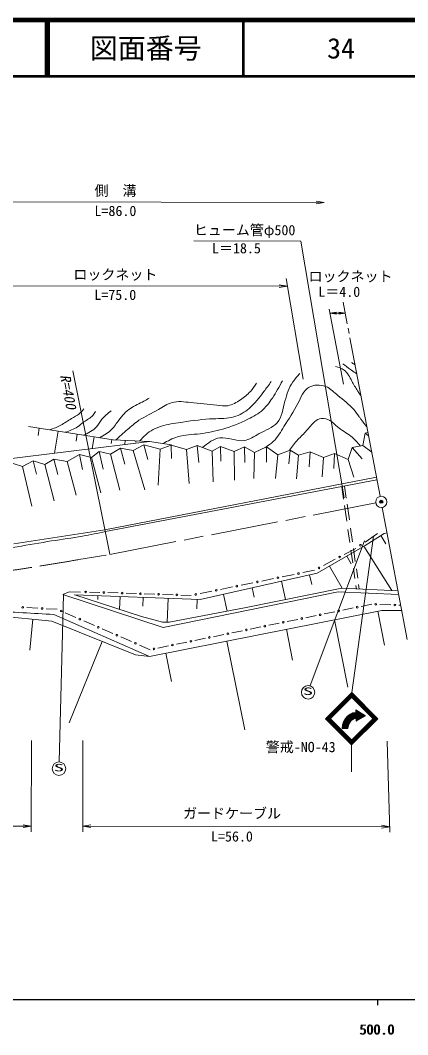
# Model space of a CAD drawing. Units: millimetres, scale not verified. Extents: x 40000 to 680000, y 20000 to 380000.
# Drawn here: x 504209 to 573400, y 198715 to 380000 of the extents above; entities that cross this region are included whole.
import ezdxf
from ezdxf.enums import TextEntityAlignment as Align

# ---------------------------------------------------------------- set-up
doc = ezdxf.new("R2010")
doc.units = ezdxf.units.MM
doc.header["$LTSCALE"] = 1000
doc.header["$PDMODE"] = 32
doc.header["$PDSIZE"] = 500
doc.linetypes.add('CHAIN', pattern=[18.5, 12, -1.5, 3.5, -1.5])
for name, color, linetype, lineweight in [('M-BGD', 7, 'Continuous', 13), ('M-BMK', 2, 'CHAIN', 13), ('M-BMK-SRVR', 3, 'Continuous', 13), ('M-STR-HTXT', 7, 'Continuous', 13), ('M-STR-STR3', 7, 'Continuous', 13), ('M-STR-STRC', 7, 'Continuous', 13), ('M-TTL', 7, 'Continuous', 13), ('M-TTL-BAND', 7, 'Continuous', 25), ('M-TTL-LINE', 7, 'Continuous', 50)]:
    doc.layers.add(name, color=color, linetype=linetype, lineweight=lineweight)
doc.layers.add('M-OTRS', color=6, linetype='Continuous')
doc.layers.add('M-TTL-TXT', color=7, linetype='Continuous')
doc.styles.add('ＭＳ ゴシック', font='')
doc.styles.get('ＭＳ ゴシック').set_extended_font_data('MS Gothic')

# ---------------------------------------------------------------- blocks, each defined once
blk = doc.blocks.new('open_arrow')
at = {"color": 0, "linetype": 'Continuous', "lineweight": -2}
blk.add_lwpolyline([(7.5, 1.25), (0, 0), (7.5, -1.25)], dxfattribs=at)

msp = doc.modelspace()

# ---------------------------------------------------------------- linework, layer by layer
at = {"layer": 'M-BGD'}
for p, q in [((505663, 307418), (520812, 305003)), ((507389, 305807), (507597, 307109)), ((510324, 302647), (510950, 306575)), ((497854, 301131), (527302, 304711)), ((514186, 304806), (514381, 306028)), ((517066, 303467), (517398, 305547)), ((520428, 304363), (520537, 305047)), ((520812, 305003), (527302, 304711)), ((522903, 304176), (522936, 304908)), ((524848, 304603), (524857, 304821)), ((527302, 304711), (531213, 304132)), ((565394, 303996), (565828, 306223)), ((565828, 306223), (566308, 306312)), ((565828, 306223), (566417, 305739)), ((518290, 302966), (516931, 301889)), ((520317, 302454), (518290, 302966)), ((518290, 302966), (519005, 299780)), ((522107, 303531), (520317, 302454)), ((524342, 303103), (522107, 303531)), ((522107, 303531), (522899, 300666)), ((526302, 304156), (524342, 303103)), ((524342, 303103), (526461, 296073)), ((529161, 303357), (526302, 304156)), ((526302, 304156), (526988, 301481)), ((529161, 303357), (528855, 296908)), ((531182, 304070), (529161, 303357)), ((531182, 304070), (533916, 303288)), ((531182, 304070), (531201, 301670)), ((533916, 303288), (535816, 303994)), ((533916, 303288), (534390, 297220)), ((535816, 303994), (538448, 303002)), ((535816, 303994), (536074, 300984)), ((538448, 303002), (539943, 303810)), ((538448, 303002), (538639, 297498)), ((539943, 303810), (542424, 302920)), ((539943, 303810), (540020, 301227)), ((542424, 302920), (544248, 303752)), ((542424, 302920), (542442, 297831)), ((544248, 303752), (546045, 302787)), ((544248, 303752), (544286, 300952)), ((546045, 302787), (545941, 298111)), ((546045, 302787), (548174, 303746)), ((548174, 303746), (550222, 302349)), ((548174, 303746), (548178, 301017)), ((550222, 302349), (552402, 303207)), ((552402, 303207), (552158, 300725)), ((552402, 303207), (553920, 302267)), ((553920, 302267), (555997, 302897)), ((555997, 302897), (555781, 300219)), ((555997, 302897), (558376, 301855)), ((562756, 301518), (563494, 303644)), ((563494, 303644), (565394, 303996)), ((563494, 303644), (565263, 301649)), ((565394, 303996), (566973, 302809)), ((504579, 300241), (501654, 301182)), ((506494, 301291), (504579, 300241)), ((508600, 300624), (506494, 301291)), ((506494, 301291), (507096, 298872)), ((510177, 301569), (508600, 300624)), ((512590, 301156), (510177, 301569)), ((510177, 301569), (510899, 298812)), ((514804, 302379), (512590, 301156)), ((512590, 301156), (514213, 295147)), ((516931, 301889), (514804, 302379)), ((514804, 302379), (515328, 299715)), ((516931, 301889), (518570, 295550)), ((520317, 302454), (521962, 296009)), ((550222, 302349), (549762, 298140)), ((553920, 302267), (553546, 298080)), ((558376, 301855), (558153, 298394)), ((558376, 301855), (560327, 302611)), ((560327, 302611), (560226, 299926)), ((560327, 302611), (562756, 301518)), ((562756, 301518), (563794, 298331)), ((504579, 300241), (506248, 293196)), ((508600, 300624), (510284, 294118)), ((519320, 288967), (567817, 298359)), ((519449, 288622), (567915, 297847)), ((561951, 294401), (561630, 296651)), ((562426, 294613), (562122, 296745)), ((562511, 290485), (562111, 293285)), ((562982, 290725), (562582, 293522)), ((503035, 286432), (519320, 288967)), ((563056, 286673), (562726, 288977)), ((563542, 286805), (563196, 289228)), ((569181, 288287), (565777, 286129)), ((567992, 288276), (565789, 286766)), ((569705, 288411), (569181, 288287)), ((569504, 286461), (568586, 287910)), ((565777, 286129), (557246, 281198)), ((564137, 285633), (562035, 284515)), ((563575, 283039), (563249, 285324)), ((564047, 283269), (563717, 285578)), ((570584, 278082), (565567, 285996)), ((560458, 283676), (558357, 282558)), ((563302, 282862), (562506, 284238)), ((557246, 281198), (536352, 276463)), ((556780, 281720), (554682, 281292)), ((561687, 278495), (559404, 282445)), ((563974, 280245), (563720, 282026)), ((564468, 280322), (564233, 281971)), ((545763, 279475), (543665, 279048)), ((549435, 280223), (547337, 279796)), ((551589, 276470), (550846, 279748)), ((553108, 280972), (551009, 280544)), ((556260, 279192), (555876, 280887)), ((564750, 278353), (564629, 279196)), ((512950, 277871), (511801, 277387)), ((511801, 277387), (529720, 271485)), ((514937, 277824), (512950, 277871)), ((518434, 277758), (516570, 277819)), ((521696, 277653), (519832, 277713)), ((524959, 277547), (523095, 277608)), ((528221, 277442), (526357, 277502)), ((531484, 277337), (529620, 277397)), ((529720, 271485), (560994, 277835)), ((538419, 277979), (536320, 277552)), ((542091, 278727), (539993, 278300)), ((541160, 274408), (540483, 277399)), ((544254, 274993), (561658, 278497)), ((545977, 276913), (545604, 278560)), ((560994, 277835), (571793, 277407)), ((561658, 278497), (571675, 278031)), ((564241, 278377), (564157, 278966)), ((536352, 276463), (513877, 277340)), ((513968, 277336), (525881, 273478)), ((518054, 276486), (518081, 277176)), ((521947, 274752), (522035, 277022)), ((526071, 275306), (526132, 276862)), ((530441, 272441), (530607, 276687)), ((534746, 277231), (532882, 277291)), ((535730, 274816), (535795, 276485)), ((566972, 275652), (565087, 275265)), ((570382, 275540), (568433, 275604)), ((489188, 274687), (509850, 272622)), ((507363, 274930), (505392, 275039)), ((510811, 274741), (508841, 274849)), ((510194, 273803), (527284, 266291)), ((514124, 273298), (512231, 274122)), ((530825, 272454), (544254, 274993)), ((546496, 270130), (568791, 274550)), ((560373, 274297), (558487, 273910)), ((563672, 274975), (561787, 274588)), ((569272, 268336), (568068, 274407)), ((568791, 274550), (572343, 274509)), ((572159, 275482), (571843, 275492)), ((505907, 267453), (506458, 272961)), ((509850, 272622), (524766, 266591)), ((517436, 271854), (515543, 272679)), ((525881, 273478), (529633, 272412)), ((529633, 272412), (530825, 272454)), ((550473, 272265), (548587, 271878)), ((553773, 272943), (551887, 272556)), ((557073, 273620), (555187, 273233)), ((562713, 260812), (560322, 272871)), ((520749, 270411), (518856, 271236)), ((527284, 266291), (546496, 270130)), ((540573, 270234), (538688, 269847)), ((543873, 270911), (541988, 270524)), ((547173, 271588), (545287, 271201)), ((552840, 265646), (551744, 271170)), ((512926, 254472), (518801, 269003)), ((524061, 268968), (522168, 269793)), ((527374, 267525), (525481, 268349)), ((533974, 268879), (532088, 268492)), ((537273, 269556), (535388, 269169)), ((544296, 253185), (541125, 269057)), ((524766, 266591), (527284, 266291)), ((530674, 268202), (528788, 267815)), ((531218, 261853), (530215, 266877))]:
    msp.add_line(p, q, dxfattribs=at)
for centre in [(564963, 286199), (561247, 284095), (553895, 281132), (557568, 282139), (546550, 279636), (550222, 280384), (515871, 277841), (519133, 277736), (522396, 277630), (525658, 277525), (528921, 277419), (532183, 277314), (535533, 277391), (539206, 278139), (542878, 278888), (567703, 275628), (571112, 275516), (504653, 275079), (508102, 274890), (511521, 274432), (557780, 273765), (561080, 274442), (564380, 275120), (514833, 272988), (551180, 272411), (554480, 273088), (518146, 271545), (521459, 270102), (541280, 270379), (544580, 271056), (547880, 271733), (524771, 268659), (531381, 268347), (534681, 269024), (537981, 269702), (528081, 267670)]:
    msp.add_circle(centre, 150, dxfattribs=at)
for points, knots in [([(564997, 312938), (564935, 313032), (564873, 313125), (564811, 313219), (564750, 313313), (564688, 313407), (564628, 313501), (564567, 313596), (564507, 313691), (564448, 313785), (564090, 314353), (563747, 314915), (563422, 315523), (563037, 316242), (562677, 317027), (562061, 317485), (561633, 317804), (561081, 317966), (560528, 318127)], [0, 0, 0, 0, 1, 1, 1, 2, 2, 2, 3, 3, 3, 4, 4, 4, 5, 5, 5, 6, 6, 6, 6]), ([(564304, 316812), (564262, 316841), (564220, 316871), (564178, 316900), (564136, 316930), (564094, 316959), (564052, 316989), (563758, 317196), (563463, 317403), (563169, 317611), (562713, 317936), (562260, 318265), (561807, 318594)], [0, 0, 0, 0, 1, 1, 1, 2, 2, 2, 3, 3, 3, 4, 4, 4, 4]), ([(563974, 318462), (563951, 318476), (563928, 318491), (563904, 318506), (563718, 318622), (563530, 318734), (563342, 318847)], [0, 0, 0, 0, 1, 1, 1, 2, 2, 2, 2]), ([(529689, 304358), (530540, 304822), (531392, 305287), (532298, 305561), (533573, 305947), (534955, 305957), (536305, 306108), (537685, 306263), (539032, 306567), (540354, 306954), (541902, 307406), (543415, 307972), (544874, 308693), (545839, 309170), (546779, 309715), (547561, 310436), (548205, 311029), (548741, 311741), (549227, 312479), (549888, 313483), (550455, 314535), (551022, 315586)], [0, 0, 0, 0, 1, 1, 1, 2, 2, 2, 3, 3, 3, 4, 4, 4, 5, 5, 5, 6, 6, 6, 7, 7, 7, 7]), ([(536755, 303640), (537739, 304441), (538722, 305241), (539840, 305378), (541220, 305547), (542805, 304706), (544186, 304902), (545119, 305034), (545959, 305640), (546872, 306133), (548031, 306759), (549307, 307203), (550072, 308088), (550912, 309062), (551133, 310570), (551484, 311963), (551798, 313209), (552217, 314362), (552896, 315370), (553259, 315908), (553697, 316405), (554134, 316902)], [0, 0, 0, 0, 1, 1, 1, 2, 2, 2, 3, 3, 3, 4, 4, 4, 5, 5, 5, 6, 6, 6, 7, 7, 7, 7]), ([(521215, 304985), (521926, 305607), (522638, 306228), (523352, 306854), (524015, 307436), (524679, 308022), (525400, 308513), (526496, 309259), (527722, 309785), (528897, 310467), (529697, 310931), (530473, 311467), (531328, 311699), (532358, 311978), (533502, 311815), (534610, 311693), (536214, 311517), (537744, 311425), (539339, 311217), (539997, 311131), (540667, 311025), (541299, 311128), (542091, 311257), (542824, 311714), (543516, 312190), (544172, 312641), (544791, 313109), (545308, 313678), (545721, 314132), (546070, 314650), (546419, 315168)], [0, 0, 0, 0, 1, 1, 1, 2, 2, 2, 3, 3, 3, 4, 4, 4, 5, 5, 5, 6, 6, 6, 7, 7, 7, 8, 8, 8, 9, 9, 9, 10, 10, 10, 10]), ([(525521, 304791), (525966, 305295), (526410, 305799), (526930, 306209), (527763, 306866), (528790, 307281), (529830, 307568), (530957, 307879), (532099, 308039), (533240, 308201), (535046, 308459), (536850, 308723), (538695, 308789), (539933, 308833), (541190, 308788), (542361, 309124), (543356, 309409), (544289, 309971), (545090, 310653), (546103, 311516), (546905, 312573), (547695, 313632), (548138, 314227), (548579, 314823), (549019, 315419)], [0, 0, 0, 0, 1, 1, 1, 2, 2, 2, 3, 3, 3, 4, 4, 4, 5, 5, 5, 6, 6, 6, 7, 7, 7, 8, 8, 8, 8]), ([(547919, 303631), (548448, 303983), (548977, 304334), (549427, 304765), (550200, 305506), (550742, 306481), (551306, 307404), (552146, 308776), (553036, 310033), (553785, 311533), (554332, 312631), (554805, 313859), (555792, 314428), (556617, 314903), (557801, 314917), (558733, 314551), (559601, 314209), (560250, 313537), (560946, 312928), (561895, 312097), (562934, 311384), (563754, 310452), (564110, 310047), (564425, 309601), (564732, 309152), (564834, 309003), (564935, 308853), (565040, 308706), (565378, 308230), (565751, 307780), (566124, 307329)], [0, 0, 0, 0, 1, 1, 1, 2, 2, 2, 3, 3, 3, 4, 4, 4, 5, 5, 5, 6, 6, 6, 7, 7, 7, 8, 8, 8, 9, 9, 9, 10, 10, 10, 10]), ([(518367, 305393), (519148, 305838), (519929, 306284), (520540, 306902), (521024, 307391), (521402, 307990), (521821, 308561), (522405, 309358), (523069, 310104), (523870, 310646), (524622, 311155), (525494, 311484), (526301, 311920), (526620, 312093), (526930, 312283), (527239, 312473)], [0, 0, 0, 0, 1, 1, 1, 2, 2, 2, 3, 3, 3, 4, 4, 4, 5, 5, 5, 5]), ([(509492, 306807), (510151, 307057), (510810, 307307), (511422, 307641), (512079, 308000), (512681, 308456), (513341, 308831), (513822, 309104), (514334, 309333), (514749, 309681), (515054, 309936), (515307, 310255), (515560, 310574)], [0, 0, 0, 0, 1, 1, 1, 2, 2, 2, 3, 3, 3, 4, 4, 4, 4]), ([(512244, 306369), (513003, 306632), (513761, 306896), (514404, 307338), (514800, 307610), (515152, 307950), (515556, 308231), (516107, 308614), (516753, 308887), (517177, 309379), (517362, 309592), (517505, 309847), (517647, 310102)], [0, 0, 0, 0, 1, 1, 1, 2, 2, 2, 3, 3, 3, 4, 4, 4, 4]), ([(515482, 305853), (516346, 306255), (517210, 306657), (517813, 307332), (518180, 307743), (518450, 308254), (518796, 308694), (519249, 309271), (519833, 309727), (520417, 310183)], [0, 0, 0, 0, 1, 1, 1, 2, 2, 2, 3, 3, 3, 3]), ([(552266, 303153), (552745, 303808), (553224, 304464), (553774, 305056), (554286, 305608), (554858, 306106), (555353, 306673), (555816, 307203), (556210, 307793), (556762, 308247), (557120, 308542), (557546, 308780), (557999, 308842), (558504, 308911), (559044, 308761), (559490, 308499), (560009, 308192), (560401, 307733), (560851, 307346), (561585, 306715), (562477, 306277), (563235, 305680), (563881, 305170), (564431, 304545), (564981, 303919)], [0, 0, 0, 0, 1, 1, 1, 2, 2, 2, 3, 3, 3, 4, 4, 4, 5, 5, 5, 6, 6, 6, 7, 7, 7, 8, 8, 8, 8]), ([(422417, 282595), (424626, 282432), (426835, 282268), (429045, 282113), (431057, 281972), (433070, 281838), (435084, 281803), (437353, 281764), (439623, 281851), (441892, 281925), (444996, 282026), (448098, 282103), (451202, 282143), (454406, 282185), (457611, 282188), (460812, 282294), (463907, 282397), (466998, 282596), (470090, 282779), (472882, 282944), (475674, 283097), (478466, 283266), (480905, 283413), (483344, 283574), (485775, 283821), (487579, 284004), (489379, 284235), (491181, 284446), (493071, 284666), (494963, 284864), (496855, 285070), (499129, 285319), (501403, 285580), (503664, 285926), (505715, 286241), (507755, 286624), (509805, 286951), (511640, 287243), (513483, 287489), (515313, 287809), (516696, 288051), (518072, 288337), (519449, 288622)], [0, 0, 0, 0, 1, 1, 1, 2, 2, 2, 3, 3, 3, 4, 4, 4, 5, 5, 5, 6, 6, 6, 7, 7, 7, 8, 8, 8, 9, 9, 9, 10, 10, 10, 11, 11, 11, 12, 12, 12, 13, 13, 13, 14, 14, 14, 14]), ([(485861, 274848), (486107, 274848), (486353, 274847), (486598, 274843), (486844, 274839), (487090, 274831), (487336, 274824), (487581, 274817), (487827, 274811), (488073, 274803), (489546, 274757), (491018, 274656), (492491, 274586), (494682, 274482), (496877, 274446), (499070, 274374), (502781, 274253), (506488, 274028), (510194, 273803)], [0, 0, 0, 0, 1, 1, 1, 2, 2, 2, 3, 3, 3, 4, 4, 4, 5, 5, 5, 6, 6, 6, 6])]:
    msp.add_open_spline(points, degree=3, knots=knots, dxfattribs=at)
at = {"layer": 'M-BMK'}
msp.add_line((520206, 284550), (567689, 293741), dxfattribs=at)
msp.add_open_spline([(470987, 278254), (471624, 278294), (472261, 278334), (472898, 278375), (473275, 278399), (473652, 278424), (474029, 278449), (474453, 278477), (474878, 278505), (475302, 278535), (477847, 278711), (480391, 278917), (482931, 279161), (487482, 279598), (492022, 280153), (496551, 280784), (504459, 281886), (512333, 283218), (520206, 284550)], degree=3, knots=[0, 0, 0, 0, 1, 1, 1, 2, 2, 2, 3, 3, 3, 4, 4, 4, 5, 5, 5, 6, 6, 6, 6], dxfattribs=at)
at = {"layer": 'M-BMK-SRVR'}
for p, q in [((561886, 329619), (562614, 325779)), ((562763, 324997), (562946, 324033)), ((563090, 323271), (568466, 294944)), ((568843, 292956), (573325, 269337))]:
    msp.add_line(p, q, dxfattribs=at)
msp.add_circle((568680, 293933), 1000, dxfattribs=at)
at = {"layer": 'M-OTRS'}
msp.add_point((568681, 293969), dxfattribs=at)
at = {"layer": 'M-STR-HTXT'}
msp.add_line((520182, 284614), (513619, 317328), dxfattribs=at)
at = {"layer": 'M-STR-STR3'}
for p, q in [((484630, 347578), (558503, 347445)), ((554321, 340554), (535186, 340575)), ((562039, 294660), (554321, 340554)), ((554755, 315852), (551680, 333842)), ((490827, 332577), (551914, 332475)), ((561939, 314994), (559387, 328396)), ((559529, 327651), (562260, 327646)), ((506202, 251307), (506175, 235000)), ((515407, 251292), (515380, 234985)), ((569760, 251201), (570182, 234893)), ((449407, 236095), (506177, 236000)), ((515382, 235985), (570184, 235893))]:
    msp.add_line(p, q, dxfattribs=at)
at = {"layer": 'M-STR-STRC'}
for p, q in [((565704, 286972), (555960, 261102)), ((567307, 287826), (563401, 259849)), ((511940, 277361), (511147, 247452)), ((558727, 255190), (563401, 259849)), ((558868, 255190), (563401, 259708)), ((559010, 255190), (563401, 259566)), ((559151, 255189), (563401, 259425)), ((559222, 255119), (563471, 259354)), ((559292, 255048), (563542, 259283)), ((563259, 259284), (567495, 255034)), ((563330, 259354), (567565, 255105)), ((563401, 259849), (568061, 255175)), ((563401, 259708), (567919, 255175)), ((563401, 259566), (567778, 255175)), ((563401, 259425), (567636, 255175)), ((559363, 254977), (563612, 259212)), ((563188, 259213), (567424, 254963)), ((562626, 255620), (561915, 254645)), ((562626, 255620), (562237, 255181)), ((563582, 256213), (562626, 255620)), ((563120, 256011), (562626, 255620)), ((563613, 256115), (562695, 255546)), ((563645, 256017), (562765, 255471)), ((563676, 255919), (562834, 255396)), ((563707, 255820), (562903, 255322)), ((563739, 255722), (562972, 255247)), ((563770, 255624), (563042, 255172)), ((563582, 256213), (563120, 256011)), ((564115, 256246), (563582, 256213)), ((564214, 256152), (563613, 256115)), ((564214, 256052), (563645, 256017)), ((564214, 255951), (563676, 255919)), ((564214, 255851), (563707, 255820)), ((564214, 255751), (563739, 255722)), ((564214, 255651), (563770, 255624)), ((564115, 256246), (564112, 256246)), ((564115, 256246), (564115, 256746)), ((564115, 256746), (565144, 255714)), ((564115, 256746), (565875, 255726)), ((564174, 254748), (565875, 255726)), ((564174, 254748), (565144, 255714)), ((564212, 254785), (564215, 256688)), ((564312, 254885), (564315, 256630)), ((564412, 254985), (564415, 256572)), ((564512, 254942), (564515, 256514)), ((564613, 255000), (564615, 256456)), ((564713, 255057), (564715, 256398)), ((564813, 255115), (564815, 256341)), ((564913, 255172), (564915, 256283)), ((565013, 255230), (565015, 256225)), ((565113, 255287), (565114, 256167)), ((565213, 255345), (565214, 256109)), ((565313, 255403), (565314, 256051)), ((565413, 255460), (565414, 255993)), ((565513, 255518), (565514, 255935)), ((565613, 255575), (565614, 255877)), ((565714, 255633), (565714, 255819)), ((565814, 255690), (565814, 255761)), ((558727, 255190), (563386, 250515)), ((558868, 255190), (563386, 250657)), ((559010, 255190), (563386, 250798)), ((559151, 255189), (563387, 250940)), ((559222, 255260), (563457, 251010)), ((559293, 255331), (563528, 251081)), ((559363, 255401), (563599, 251151)), ((561915, 254645), (561687, 253416)), ((561765, 254068), (561687, 253416)), ((561915, 254645), (561765, 254068)), ((562009, 254604), (561788, 253416)), ((562103, 254564), (561890, 253416)), ((562237, 255181), (561915, 254645)), ((562197, 254523), (561992, 253416)), ((562695, 255546), (562009, 254604)), ((562292, 254483), (562093, 253416)), ((562765, 255471), (562103, 254564)), ((562386, 254442), (562195, 253415)), ((562834, 255396), (562197, 254523)), ((562903, 255322), (562292, 254483)), ((562480, 254402), (562297, 253415)), ((562972, 255247), (562386, 254442)), ((562574, 254361), (562398, 253415)), ((563042, 255172), (562480, 254402)), ((562668, 254320), (562500, 253415)), ((563111, 255097), (562574, 254361)), ((562762, 254280), (562602, 253415)), ((563180, 255023), (562668, 254320)), ((562703, 253415), (562857, 254239)), ((563250, 254948), (562762, 254280)), ((562857, 254239), (563319, 254873)), ((563801, 255525), (563111, 255097)), ((563175, 251152), (567424, 255388)), ((563832, 255427), (563180, 255023)), ((563245, 251081), (567495, 255317)), ((563864, 255329), (563250, 254948)), ((563316, 251011), (567566, 255246)), ((563319, 254873), (563895, 255231)), ((563386, 250798), (567778, 255175)), ((563386, 250657), (567919, 255175)), ((563386, 250515), (568061, 255175)), ((563387, 250940), (567636, 255175)), ((564213, 255551), (563801, 255525)), ((564213, 255450), (563832, 255427)), ((564213, 255350), (563864, 255329)), ((563895, 255231), (564175, 255248)), ((564175, 255248), (564174, 254748)), ((562703, 253415), (561687, 253416)), ((563386, 250515), (563378, 245720))]:
    msp.add_line(p, q, dxfattribs=at)
for centre in [(555612, 259904), (511115, 246253)]:
    msp.add_circle(centre, 1200, dxfattribs=at)
at = {"layer": 'M-TTL', "color": 2, "lineweight": 140}
msp.add_line((680000, 380000), (40000, 380000), dxfattribs=at)
at = {"layer": 'M-TTL-BAND'}
for p, q in [((40000, 205000), (579000, 205000)), ((568000, 205000), (568000, 204000))]:
    msp.add_line(p, q, dxfattribs=at)
at = {"layer": 'M-TTL-LINE'}
for p, q in [((508747, 380000), (508747, 370000)), ((509247, 380000), (509247, 370000)), ((543997, 380000), (543997, 370000)), ((40000, 370000), (680000, 370000))]:
    msp.add_line(p, q, dxfattribs=at)

# ---------------------------------------------------------------- block references
at = {"layer": 'M-STR-STR3'}
for p, xscale, yscale, rotation in [((558503, 347445), 193, 193, 179.9), ((551914, 332475), 193, 193, 179.9), ((559529, 327651), 155, 155, 359.9), ((562260, 327646), 155, 155, 179.9), ((506177, 236000), 193, 193, 179.9), ((515382, 235985), 193, 193, 359.9), ((570184, 235893), 193, 193, 179.9)]:
    msp.add_blockref('open_arrow', p, dxfattribs=dict(at, xscale=xscale, yscale=yscale, rotation=rotation))

# ---------------------------------------------------------------- texts
at = {"layer": 'M-STR-HTXT', "style": 'ＭＳ ゴシック', "oblique": 15}
msp.add_text('R=400', height=1833, rotation=280.643, dxfattribs=at).set_placement((510752, 316450), align=Align.BOTTOM_LEFT)
at = {"layer": 'M-STR-STR3', "style": 'ＭＳ ゴシック'}
for s, p in [('側\u3000溝', (517465, 350481)), ('ヒューム管φ500', (535203, 343452)), ('L＝18.5', (538448, 340196)), ('ロックネット', (513690, 335488)), ('ロックネット', (555689, 335168)), ('L＝4.0', (557435, 332415)), ('ガードケーブル', (533279, 239205))]:
    msp.add_text(s, height=1833, rotation=359.905, dxfattribs=at).set_placement(p, align=Align.TOP_LEFT)
for s, p in [('L=86.0', (517455, 344481)), ('L=75.0', (517430, 329481)), ('L=56.0', (538268, 232697))]:
    msp.add_text(s, height=1833, rotation=359.905, dxfattribs=at).set_placement(p, align=Align.BOTTOM_LEFT)
at = {"layer": 'M-STR-STRC', "style": 'ＭＳ ゴシック', "width": 2}
for p in [(554692, 259043), (510195, 245392)]:
    msp.add_text('S', height=1320, rotation=359.905, dxfattribs=at).set_placement(p, align=Align.BOTTOM_LEFT)
at = {"layer": 'M-STR-STRC', "style": 'ＭＳ ゴシック'}
msp.add_text('警戒-NO-43', height=1833, rotation=359.905, dxfattribs=at).set_placement((548045, 248680), align=Align.BOTTOM_LEFT)
at = {"layer": 'M-TTL-BAND', "style": 'ＭＳ ゴシック'}
for p in [(567844, 198195), (568000, 198195)]:
    msp.add_text('500.0', height=1833, dxfattribs=at).set_placement(p, align=Align.BOTTOM_CENTER)
at = {"layer": 'M-TTL-TXT', "style": 'ＭＳ ゴシック'}
for s, p in [('図面番号', (526622, 375000)), ('34', (561497, 375000))]:
    msp.add_text(s, height=3666, dxfattribs=at).set_placement(p, align=Align.MIDDLE_CENTER)

doc.saveas('drawing.dxf')
